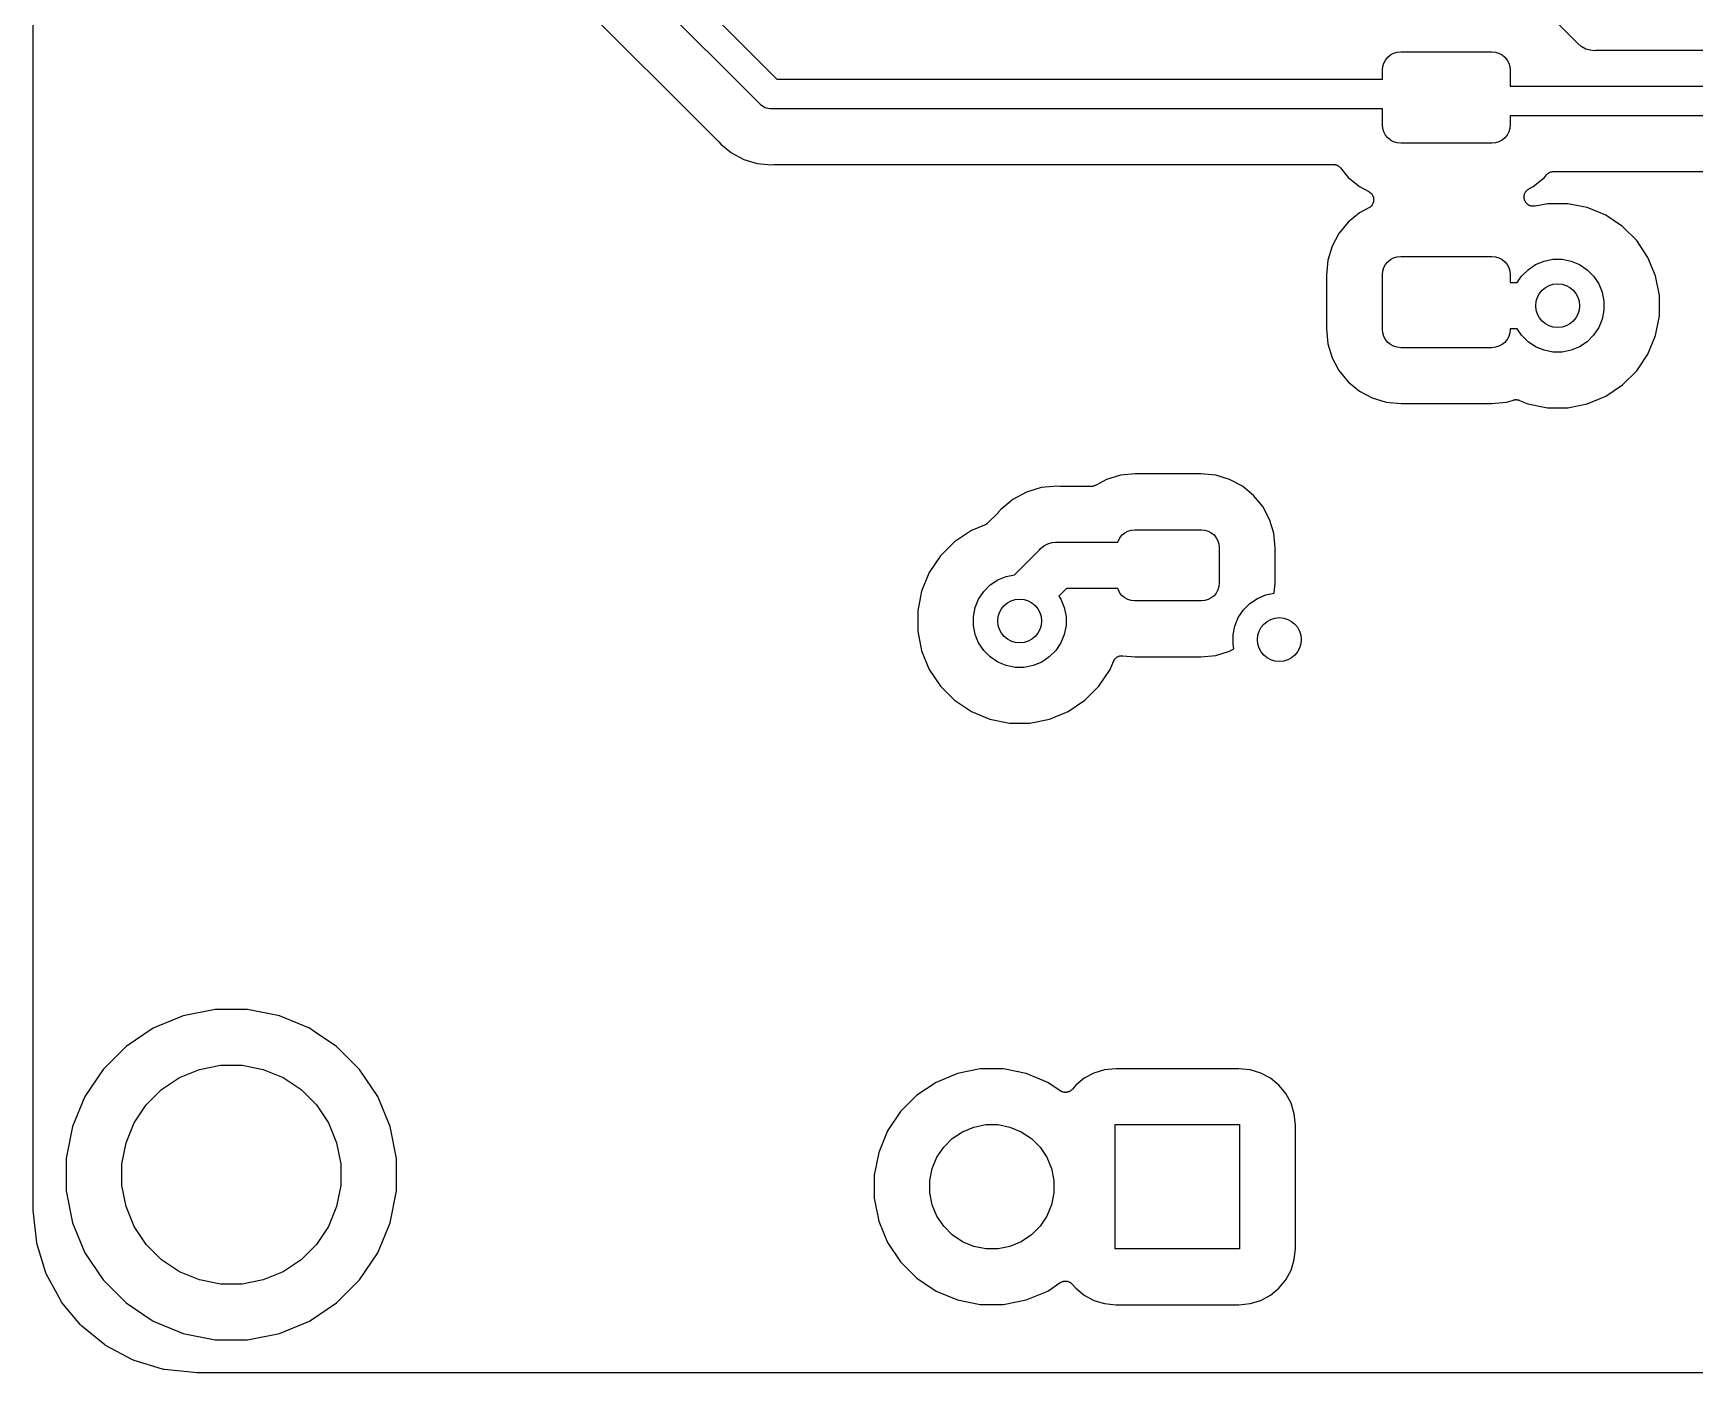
# Model space of a CAD drawing. Extents: x 122.4 to 185.8, y -118.8 to -64.3.
# Drawn here: x 122.38 to 145.13, y -118.75 to -100.41 of the extents above; entities that cross this region are included whole.
import ezdxf

# ---------------------------------------------------------------- set-up
doc = ezdxf.new("R2010")
doc.units = 0
doc.layers.add('BLACK', color=7, linetype='CONTINUOUS')

msp = doc.modelspace()

# ---------------------------------------------------------------- linework, layer by layer
at = {"layer": 'BLACK', "linetype": 'CONTINUOUS'}
for p, q in [((122.381, -116.512), (122.381, -74.3682)), ((143.528, -100.543), (134.661, -91.6755)), ((126.695, -95.1658), (132.566, -101.037)), ((132.331, -101.377), (126.355, -95.4007)), ((125.847, -95.9704), (131.762, -101.885)), ((143.538, -100.556), (143.528, -100.543)), ((143.58, -100.589), (143.538, -100.556)), ((140.876, -100.819), (140.899, -100.776)), ((140.899, -100.776), (140.93, -100.738)), ((140.93, -100.738), (140.968, -100.707)), ((140.968, -100.707), (141.011, -100.684)), ((141.011, -100.684), (141.058, -100.67)), ((141.058, -100.67), (141.107, -100.665)), ((141.107, -100.665), (142.357, -100.665)), ((142.357, -100.665), (142.406, -100.67)), ((142.406, -100.67), (142.453, -100.684)), ((142.453, -100.684), (142.496, -100.707)), ((142.496, -100.707), (142.534, -100.738)), ((142.534, -100.738), (142.565, -100.776)), ((142.565, -100.776), (142.588, -100.819)), ((143.587, -100.595), (143.58, -100.589)), ((143.642, -100.625), (143.587, -100.595)), ((143.702, -100.643), (143.642, -100.625)), ((143.764, -100.649), (143.702, -100.643)), ((143.78, -100.647), (143.764, -100.649)), ((149.368, -100.647), (143.78, -100.647)), ((140.857, -100.915), (140.862, -100.866)), ((140.857, -101.037), (140.857, -100.915)), ((140.862, -100.866), (140.876, -100.819)), ((142.588, -100.819), (142.602, -100.866)), ((142.602, -100.866), (142.607, -100.915)), ((142.607, -100.915), (142.607, -101.135)), ((132.566, -101.037), (140.857, -101.037)), ((142.607, -101.135), (150.104, -101.135)), ((132.338, -101.384), (132.331, -101.377)), ((132.369, -101.41), (132.338, -101.384)), ((132.404, -101.429), (132.369, -101.41)), ((132.442, -101.44), (132.404, -101.429)), ((132.472, -101.443), (132.442, -101.44)), ((132.482, -101.444), (132.472, -101.443)), ((132.472, -101.443), (132.472, -101.443)), ((132.492, -101.443), (132.482, -101.444)), ((140.857, -101.443), (132.492, -101.443)), ((140.857, -101.665), (140.857, -101.443)), ((140.862, -101.714), (140.857, -101.665)), ((142.607, -101.665), (142.602, -101.714)), ((149.911, -101.542), (142.607, -101.542)), ((142.607, -101.542), (142.607, -101.665)), ((131.762, -101.885), (131.763, -101.886)), ((131.763, -101.886), (131.766, -101.89)), ((131.766, -101.89), (131.77, -101.894)), ((131.77, -101.894), (131.796, -101.926)), ((131.796, -101.926), (131.943, -102.046)), ((140.876, -101.761), (140.862, -101.714)), ((140.899, -101.804), (140.876, -101.761)), ((140.93, -101.842), (140.899, -101.804)), ((140.968, -101.873), (140.93, -101.842)), ((141.011, -101.896), (140.968, -101.873)), ((141.058, -101.91), (141.011, -101.896)), ((141.107, -101.915), (141.058, -101.91)), ((142.357, -101.915), (141.107, -101.915)), ((142.406, -101.91), (142.357, -101.915)), ((142.453, -101.896), (142.406, -101.91)), ((142.496, -101.873), (142.453, -101.896)), ((142.534, -101.842), (142.496, -101.873)), ((142.565, -101.804), (142.534, -101.842)), ((142.588, -101.761), (142.565, -101.804)), ((142.602, -101.714), (142.588, -101.761)), ((131.943, -102.046), (132.111, -102.136)), ((132.111, -102.136), (132.293, -102.191)), ((132.293, -102.191), (132.441, -102.206)), ((132.441, -102.206), (132.441, -102.206)), ((132.441, -102.206), (132.482, -102.21)), ((132.482, -102.21), (132.523, -102.206)), ((132.523, -102.206), (132.525, -102.206)), ((132.525, -102.206), (132.53, -102.206)), ((132.53, -102.206), (132.536, -102.205)), ((132.536, -102.205), (140.183, -102.205)), ((140.183, -102.205), (140.184, -102.205)), ((140.184, -102.205), (140.19, -102.206)), ((140.19, -102.206), (140.196, -102.206)), ((140.196, -102.206), (140.202, -102.207)), ((140.202, -102.207), (140.209, -102.208)), ((140.209, -102.208), (140.214, -102.21)), ((140.214, -102.21), (140.22, -102.211)), ((140.22, -102.211), (140.226, -102.213)), ((140.226, -102.213), (140.233, -102.215)), ((140.233, -102.215), (140.238, -102.218)), ((140.238, -102.218), (140.243, -102.22)), ((140.243, -102.22), (140.248, -102.224)), ((140.248, -102.224), (140.254, -102.227)), ((140.254, -102.227), (140.259, -102.231)), ((140.259, -102.231), (140.263, -102.234)), ((140.263, -102.234), (140.268, -102.239)), ((140.268, -102.239), (140.273, -102.243)), ((140.273, -102.243), (140.277, -102.248)), ((140.277, -102.248), (140.281, -102.252)), ((140.281, -102.252), (140.389, -102.383)), ((140.389, -102.383), (140.543, -102.51)), ((142.921, -102.51), (143.075, -102.383)), ((143.075, -102.383), (143.102, -102.35)), ((143.102, -102.35), (143.104, -102.349)), ((143.104, -102.349), (143.108, -102.345)), ((143.108, -102.345), (143.111, -102.34)), ((143.111, -102.34), (143.116, -102.336)), ((143.116, -102.336), (143.121, -102.331)), ((143.121, -102.331), (143.126, -102.328)), ((143.126, -102.328), (143.13, -102.325)), ((143.13, -102.325), (143.136, -102.322)), ((143.136, -102.322), (143.142, -102.318)), ((143.142, -102.318), (143.147, -102.316)), ((143.147, -102.316), (143.152, -102.313)), ((143.152, -102.313), (143.159, -102.311)), ((143.159, -102.311), (143.165, -102.309)), ((143.165, -102.309), (143.171, -102.308)), ((143.171, -102.308), (143.176, -102.306)), ((143.176, -102.306), (143.183, -102.305)), ((143.183, -102.305), (143.19, -102.304)), ((143.19, -102.304), (143.195, -102.304)), ((143.195, -102.304), (143.201, -102.304)), ((143.201, -102.304), (149.022, -102.304)), ((140.543, -102.51), (140.671, -102.578)), ((140.671, -102.578), (140.672, -102.579)), ((140.672, -102.579), (140.672, -102.579)), ((140.672, -102.579), (140.672, -102.579)), ((140.672, -102.579), (140.672, -102.579)), ((140.672, -102.579), (140.682, -102.586)), ((140.682, -102.586), (140.692, -102.593)), ((140.692, -102.593), (140.693, -102.593)), ((140.693, -102.593), (140.693, -102.593)), ((140.693, -102.593), (140.701, -102.602)), ((140.701, -102.602), (140.71, -102.61)), ((140.71, -102.61), (140.71, -102.61)), ((140.71, -102.61), (140.71, -102.611)), ((140.71, -102.611), (140.717, -102.621)), ((142.801, -102.621), (142.802, -102.615)), ((142.802, -102.615), (142.805, -102.609)), ((142.805, -102.609), (142.807, -102.603)), ((142.807, -102.603), (142.809, -102.598)), ((142.809, -102.598), (142.812, -102.592)), ((142.812, -102.592), (142.815, -102.587)), ((142.815, -102.587), (142.818, -102.581)), ((142.818, -102.581), (142.822, -102.577)), ((142.822, -102.577), (142.826, -102.572)), ((142.826, -102.572), (142.83, -102.567)), ((142.83, -102.567), (142.834, -102.562)), ((142.834, -102.562), (142.839, -102.558)), ((142.839, -102.558), (142.843, -102.554)), ((142.843, -102.554), (142.848, -102.551)), ((142.848, -102.551), (142.853, -102.547)), ((142.853, -102.547), (142.859, -102.544)), ((142.859, -102.544), (142.864, -102.54)), ((142.864, -102.54), (142.921, -102.51)), ((140.671, -102.802), (140.543, -102.87)), ((140.681, -102.795), (140.671, -102.802)), ((140.691, -102.789), (140.681, -102.795)), ((140.7, -102.78), (140.691, -102.788)), ((140.691, -102.788), (140.691, -102.788)), ((140.691, -102.788), (140.691, -102.789)), ((140.709, -102.771), (140.7, -102.78)), ((140.716, -102.761), (140.709, -102.771)), ((140.709, -102.771), (140.709, -102.771)), ((140.709, -102.771), (140.709, -102.771)), ((140.723, -102.751), (140.716, -102.761)), ((140.717, -102.621), (140.723, -102.631)), ((140.723, -102.631), (140.723, -102.631)), ((140.723, -102.631), (140.724, -102.631)), ((140.728, -102.739), (140.723, -102.75)), ((140.723, -102.75), (140.723, -102.75)), ((140.723, -102.75), (140.723, -102.751)), ((140.724, -102.631), (140.728, -102.643)), ((140.728, -102.643), (140.733, -102.654)), ((140.732, -102.728), (140.728, -102.739)), ((140.735, -102.715), (140.732, -102.727)), ((140.732, -102.727), (140.732, -102.728)), ((140.732, -102.728), (140.732, -102.728)), ((140.733, -102.654), (140.733, -102.654)), ((140.733, -102.654), (140.733, -102.654)), ((140.733, -102.654), (140.735, -102.666)), ((140.735, -102.666), (140.737, -102.678)), ((140.737, -102.704), (140.735, -102.715)), ((140.737, -102.678), (140.737, -102.678)), ((140.737, -102.678), (140.737, -102.679)), ((140.737, -102.679), (140.737, -102.691)), ((140.737, -102.691), (140.737, -102.703)), ((140.737, -102.703), (140.737, -102.703)), ((140.737, -102.703), (140.737, -102.704)), ((142.797, -102.639), (142.799, -102.633)), ((142.797, -102.645), (142.797, -102.639)), ((142.797, -102.651), (142.797, -102.645)), ((142.797, -102.658), (142.797, -102.651)), ((142.797, -102.664), (142.797, -102.658)), ((142.798, -102.67), (142.797, -102.664)), ((142.799, -102.676), (142.798, -102.67)), ((142.799, -102.627), (142.801, -102.621)), ((142.799, -102.633), (142.799, -102.627)), ((142.801, -102.682), (142.799, -102.676)), ((142.802, -102.688), (142.801, -102.682)), ((142.804, -102.694), (142.802, -102.688)), ((142.806, -102.7), (142.804, -102.694)), ((142.809, -102.705), (142.806, -102.7)), ((142.811, -102.711), (142.809, -102.705)), ((142.815, -102.716), (142.811, -102.711)), ((142.817, -102.722), (142.815, -102.716)), ((142.821, -102.727), (142.817, -102.722)), ((142.825, -102.732), (142.821, -102.727)), ((142.829, -102.736), (142.825, -102.732)), ((142.833, -102.741), (142.829, -102.736)), ((142.838, -102.745), (142.833, -102.741)), ((142.842, -102.75), (142.838, -102.745)), ((142.847, -102.753), (142.842, -102.75)), ((142.852, -102.757), (142.847, -102.753)), ((142.858, -102.76), (142.852, -102.757)), ((142.863, -102.764), (142.858, -102.76)), ((142.868, -102.766), (142.863, -102.764)), ((142.874, -102.769), (142.868, -102.766)), ((142.88, -102.771), (142.874, -102.769)), ((142.886, -102.773), (142.88, -102.771)), ((142.892, -102.775), (142.886, -102.773)), ((142.897, -102.776), (142.892, -102.775)), ((142.904, -102.777), (142.897, -102.776)), ((142.91, -102.778), (142.904, -102.777)), ((142.916, -102.779), (142.91, -102.778)), ((142.922, -102.779), (142.916, -102.779)), ((142.928, -102.779), (142.922, -102.779)), ((142.935, -102.779), (142.928, -102.779)), ((142.941, -102.778), (142.935, -102.779)), ((142.947, -102.777), (142.941, -102.778)), ((142.948, -102.777), (142.947, -102.777)), ((143.118, -102.743), (142.948, -102.777)), ((143.394, -102.743), (143.118, -102.743)), ((143.663, -102.797), (143.394, -102.743)), ((143.918, -102.902), (143.663, -102.797)), ((140.389, -102.997), (140.262, -103.151)), ((140.543, -102.87), (140.389, -102.997)), ((144.147, -103.055), (143.918, -102.902)), ((144.341, -103.249), (144.147, -103.055)), ((140.262, -103.151), (140.169, -103.326)), ((144.494, -103.478), (144.341, -103.249)), ((140.111, -103.517), (140.091, -103.721)), ((140.169, -103.326), (140.111, -103.517)), ((140.93, -103.538), (140.968, -103.507)), ((140.968, -103.507), (141.011, -103.484)), ((141.011, -103.484), (141.058, -103.47)), ((141.058, -103.47), (141.107, -103.465)), ((141.107, -103.465), (142.357, -103.465)), ((142.357, -103.465), (142.406, -103.47)), ((142.406, -103.47), (142.453, -103.484)), ((142.453, -103.484), (142.496, -103.507)), ((142.496, -103.507), (142.534, -103.538)), ((143.071, -103.529), (143.193, -103.505)), ((143.193, -103.505), (143.319, -103.505)), ((143.319, -103.505), (143.441, -103.529)), ((144.599, -103.733), (144.494, -103.478)), ((140.091, -103.721), (140.091, -104.459)), ((140.857, -103.715), (140.862, -103.666)), ((140.857, -104.465), (140.857, -103.715)), ((140.862, -103.666), (140.876, -103.619)), ((140.876, -103.619), (140.899, -103.576)), ((140.899, -103.576), (140.93, -103.538)), ((142.534, -103.538), (142.565, -103.576)), ((142.565, -103.576), (142.588, -103.619)), ((142.588, -103.619), (142.602, -103.666)), ((142.602, -103.666), (142.607, -103.715)), ((142.607, -103.715), (142.607, -103.822)), ((142.704, -103.822), (142.763, -103.735)), ((142.763, -103.735), (142.851, -103.647)), ((142.851, -103.647), (142.955, -103.577)), ((142.955, -103.577), (143.071, -103.529)), ((143.441, -103.529), (143.557, -103.577)), ((143.557, -103.577), (143.661, -103.647)), ((143.661, -103.647), (143.749, -103.735)), ((143.749, -103.735), (143.819, -103.839)), ((144.653, -104.002), (144.599, -103.733)), ((142.607, -103.822), (142.704, -103.822)), ((143.819, -103.839), (143.867, -103.955)), ((143.867, -103.955), (143.891, -104.077)), ((143.891, -104.203), (143.867, -104.325)), ((143.891, -104.077), (143.891, -104.203)), ((144.653, -104.278), (144.653, -104.002)), ((143.867, -104.325), (143.819, -104.441)), ((144.599, -104.547), (144.653, -104.278)), ((140.091, -104.459), (140.111, -104.663)), ((140.111, -104.663), (140.169, -104.854)), ((140.862, -104.514), (140.857, -104.465)), ((140.876, -104.561), (140.862, -104.514)), ((140.899, -104.604), (140.876, -104.561)), ((140.93, -104.642), (140.899, -104.604)), ((140.968, -104.673), (140.93, -104.642)), ((142.534, -104.642), (142.496, -104.673)), ((142.565, -104.604), (142.534, -104.642)), ((142.588, -104.561), (142.565, -104.604)), ((142.602, -104.514), (142.588, -104.561)), ((142.607, -104.465), (142.602, -104.514)), ((142.704, -104.457), (142.607, -104.457)), ((142.607, -104.457), (142.607, -104.465)), ((142.763, -104.545), (142.704, -104.457)), ((142.851, -104.633), (142.763, -104.545)), ((142.955, -104.703), (142.851, -104.633)), ((143.661, -104.633), (143.557, -104.703)), ((143.749, -104.545), (143.661, -104.633)), ((143.819, -104.441), (143.749, -104.545)), ((144.494, -104.802), (144.599, -104.547)), ((140.169, -104.854), (140.262, -105.029)), ((141.011, -104.696), (140.968, -104.673)), ((141.058, -104.71), (141.011, -104.696)), ((141.107, -104.715), (141.058, -104.71)), ((142.357, -104.715), (141.107, -104.715)), ((142.406, -104.71), (142.357, -104.715)), ((142.453, -104.696), (142.406, -104.71)), ((142.496, -104.673), (142.453, -104.696)), ((143.071, -104.751), (142.955, -104.703)), ((143.193, -104.775), (143.071, -104.751)), ((143.319, -104.775), (143.193, -104.775)), ((143.441, -104.751), (143.319, -104.775)), ((143.557, -104.703), (143.441, -104.751)), ((144.341, -105.031), (144.494, -104.802)), ((140.262, -105.029), (140.389, -105.183)), ((144.147, -105.225), (144.341, -105.031)), ((140.389, -105.183), (140.543, -105.31)), ((140.543, -105.31), (140.718, -105.403)), ((143.918, -105.378), (144.147, -105.225)), ((140.718, -105.403), (140.909, -105.461)), ((140.909, -105.461), (141.113, -105.481)), ((141.113, -105.481), (142.351, -105.481)), ((142.351, -105.481), (142.555, -105.461)), ((142.555, -105.461), (142.65, -105.432)), ((142.65, -105.432), (142.652, -105.432)), ((142.652, -105.432), (142.657, -105.431)), ((142.657, -105.431), (142.663, -105.429)), ((142.663, -105.429), (142.669, -105.429)), ((142.669, -105.429), (142.676, -105.427)), ((142.676, -105.427), (142.682, -105.427)), ((142.682, -105.427), (142.687, -105.427)), ((142.687, -105.427), (142.694, -105.428)), ((142.694, -105.428), (142.701, -105.428)), ((142.701, -105.428), (142.706, -105.429)), ((142.706, -105.429), (142.712, -105.429)), ((142.712, -105.429), (142.719, -105.431)), ((142.719, -105.431), (142.725, -105.433)), ((142.725, -105.433), (142.73, -105.435)), ((142.73, -105.435), (142.736, -105.437)), ((142.736, -105.437), (142.849, -105.483)), ((142.849, -105.483), (143.118, -105.537)), ((143.118, -105.537), (143.394, -105.537)), ((143.394, -105.537), (143.663, -105.483)), ((143.663, -105.483), (143.918, -105.378)), ((137.269, -106.462), (137.079, -106.52)), ((137.472, -106.442), (137.269, -106.462)), ((138.372, -106.442), (137.472, -106.442)), ((138.575, -106.462), (138.372, -106.442)), ((138.765, -106.52), (138.575, -106.462)), ((135.983, -106.694), (135.795, -106.794)), ((136.186, -106.632), (135.983, -106.694)), ((136.351, -106.616), (136.186, -106.632)), ((136.398, -106.611), (136.351, -106.616)), ((136.351, -106.616), (136.351, -106.616)), ((136.445, -106.616), (136.398, -106.611)), ((136.45, -106.616), (136.445, -106.616)), ((136.455, -106.616), (136.45, -106.616)), ((136.457, -106.617), (136.455, -106.616)), ((136.866, -106.617), (136.457, -106.617)), ((136.872, -106.616), (136.866, -106.617)), ((136.877, -106.616), (136.872, -106.616)), ((136.884, -106.615), (136.877, -106.616)), ((136.891, -106.614), (136.884, -106.615)), ((136.896, -106.613), (136.891, -106.614)), ((136.902, -106.612), (136.896, -106.613)), ((136.908, -106.609), (136.902, -106.612)), ((136.915, -106.607), (136.908, -106.609)), ((136.92, -106.604), (136.915, -106.607)), ((136.925, -106.602), (136.92, -106.604)), ((136.926, -106.602), (136.925, -106.602)), ((137.079, -106.52), (136.926, -106.602)), ((138.939, -106.613), (138.765, -106.52)), ((139.092, -106.738), (138.939, -106.613)), ((135.631, -106.929), (135.601, -106.965)), ((135.795, -106.794), (135.631, -106.929)), ((139.218, -106.891), (139.092, -106.738)), ((139.311, -107.066), (139.218, -106.891)), ((135.408, -107.145), (135.228, -107.22)), ((135.419, -107.14), (135.408, -107.145)), ((135.429, -107.135), (135.419, -107.14)), ((135.43, -107.134), (135.429, -107.134)), ((135.429, -107.134), (135.429, -107.135)), ((135.439, -107.126), (135.43, -107.134)), ((135.448, -107.119), (135.439, -107.126)), ((135.449, -107.118), (135.448, -107.119)), ((135.593, -106.975), (135.449, -107.118)), ((135.449, -107.118), (135.449, -107.118)), ((135.449, -107.118), (135.449, -107.118)), ((135.449, -107.118), (135.449, -107.118)), ((135.596, -106.97), (135.593, -106.975)), ((135.6, -106.967), (135.596, -106.97)), ((135.601, -106.965), (135.6, -106.967)), ((139.368, -107.255), (139.311, -107.066)), ((134.999, -107.373), (134.805, -107.567)), ((135.228, -107.22), (134.999, -107.373)), ((136.276, -107.401), (136.336, -107.383)), ((136.336, -107.383), (136.382, -107.378)), ((136.382, -107.378), (136.398, -107.377)), ((136.382, -107.378), (136.382, -107.378)), ((136.398, -107.377), (136.414, -107.378)), ((136.414, -107.378), (137.235, -107.378)), ((137.235, -107.378), (137.241, -107.359)), ((137.241, -107.359), (137.263, -107.317)), ((137.263, -107.317), (137.293, -107.28)), ((137.293, -107.28), (137.33, -107.25)), ((137.33, -107.25), (137.372, -107.227)), ((137.372, -107.227), (137.418, -107.213)), ((137.418, -107.213), (137.466, -107.209)), ((137.466, -107.209), (138.378, -107.209)), ((138.378, -107.209), (138.426, -107.213)), ((138.426, -107.213), (138.472, -107.227)), ((138.472, -107.227), (138.514, -107.25)), ((138.514, -107.25), (138.551, -107.28)), ((138.551, -107.28), (138.581, -107.317)), ((138.581, -107.317), (138.603, -107.359)), ((138.603, -107.359), (138.617, -107.405)), ((139.388, -107.458), (139.368, -107.255)), ((134.805, -107.567), (134.652, -107.796)), ((135.821, -107.824), (136.162, -107.483)), ((136.162, -107.483), (136.172, -107.47)), ((136.172, -107.47), (136.221, -107.431)), ((136.221, -107.431), (136.276, -107.401)), ((138.617, -107.405), (138.622, -107.452)), ((138.622, -107.452), (138.622, -107.94)), ((139.388, -107.934), (139.388, -107.458)), ((134.652, -107.796), (134.547, -108.051)), ((135.589, -107.895), (135.705, -107.847)), ((135.705, -107.847), (135.821, -107.824)), ((134.547, -108.051), (134.493, -108.32)), ((135.327, -108.157), (135.397, -108.053)), ((135.397, -108.053), (135.485, -107.965)), ((135.485, -107.965), (135.589, -107.895)), ((136.53, -108.013), (136.426, -108.117)), ((137.235, -108.013), (136.53, -108.013)), ((137.241, -108.033), (137.235, -108.013)), ((137.263, -108.075), (137.241, -108.033)), ((137.293, -108.112), (137.263, -108.075)), ((138.581, -108.075), (138.551, -108.112)), ((138.603, -108.033), (138.581, -108.075)), ((138.617, -107.987), (138.603, -108.033)), ((138.622, -107.94), (138.617, -107.987)), ((139.261, -108.101), (139.374, -108.079)), ((139.374, -108.079), (139.388, -107.934)), ((135.255, -108.395), (135.279, -108.273)), ((135.279, -108.273), (135.327, -108.157)), ((136.426, -108.117), (136.453, -108.157)), ((136.453, -108.157), (136.501, -108.273)), ((136.501, -108.273), (136.525, -108.395)), ((137.33, -108.142), (137.293, -108.112)), ((137.372, -108.165), (137.33, -108.142)), ((137.418, -108.179), (137.372, -108.165)), ((137.466, -108.183), (137.418, -108.179)), ((138.378, -108.183), (137.466, -108.183)), ((138.426, -108.179), (138.378, -108.183)), ((138.472, -108.165), (138.426, -108.179)), ((138.514, -108.142), (138.472, -108.165)), ((138.551, -108.112), (138.514, -108.142)), ((138.953, -108.307), (139.041, -108.219)), ((139.041, -108.219), (139.145, -108.149)), ((139.145, -108.149), (139.261, -108.101)), ((134.493, -108.32), (134.493, -108.596)), ((135.255, -108.521), (135.255, -108.395)), ((135.279, -108.643), (135.255, -108.521)), ((136.525, -108.521), (136.501, -108.643)), ((136.525, -108.395), (136.525, -108.521)), ((138.811, -108.649), (138.835, -108.527)), ((138.835, -108.527), (138.883, -108.411)), ((138.883, -108.411), (138.953, -108.307)), ((134.493, -108.596), (134.547, -108.865)), ((135.327, -108.759), (135.279, -108.643)), ((135.397, -108.863), (135.327, -108.759)), ((136.453, -108.759), (136.383, -108.863)), ((136.501, -108.643), (136.453, -108.759)), ((138.811, -108.775), (138.811, -108.649)), ((134.547, -108.865), (134.652, -109.12)), ((135.485, -108.951), (135.397, -108.863)), ((135.589, -109.021), (135.485, -108.951)), ((136.295, -108.951), (136.191, -109.021)), ((136.383, -108.863), (136.295, -108.951)), ((137.182, -108.994), (137.186, -108.988)), ((137.186, -108.988), (137.189, -108.983)), ((137.189, -108.983), (137.193, -108.979)), ((137.193, -108.979), (137.197, -108.974)), ((137.197, -108.974), (137.202, -108.969)), ((137.202, -108.969), (137.206, -108.965)), ((137.206, -108.965), (137.21, -108.961)), ((137.21, -108.961), (137.216, -108.957)), ((137.216, -108.957), (137.221, -108.953)), ((137.221, -108.953), (137.226, -108.951)), ((137.226, -108.951), (137.231, -108.947)), ((137.231, -108.947), (137.237, -108.945)), ((137.237, -108.945), (137.243, -108.942)), ((137.243, -108.942), (137.248, -108.94)), ((137.248, -108.94), (137.254, -108.938)), ((137.254, -108.938), (137.26, -108.937)), ((137.26, -108.937), (137.267, -108.935)), ((137.267, -108.935), (137.272, -108.934)), ((137.272, -108.934), (137.278, -108.933)), ((137.278, -108.933), (137.285, -108.933)), ((137.285, -108.933), (137.292, -108.933)), ((137.292, -108.933), (137.297, -108.933)), ((137.297, -108.933), (137.303, -108.933)), ((137.303, -108.933), (137.472, -108.95)), ((137.472, -108.95), (138.372, -108.95)), ((138.372, -108.95), (138.575, -108.93)), ((138.575, -108.93), (138.765, -108.872)), ((138.765, -108.872), (138.824, -108.841)), ((138.824, -108.841), (138.811, -108.775)), ((134.652, -109.12), (134.805, -109.349)), ((135.705, -109.069), (135.589, -109.021)), ((135.827, -109.093), (135.705, -109.069)), ((135.953, -109.093), (135.827, -109.093)), ((136.075, -109.069), (135.953, -109.093)), ((136.191, -109.021), (136.075, -109.069)), ((136.975, -109.349), (137.128, -109.12)), ((137.128, -109.12), (137.173, -109.011)), ((137.173, -109.011), (137.174, -109.009)), ((137.174, -109.009), (137.177, -109.004)), ((137.177, -109.004), (137.179, -108.999)), ((137.179, -108.999), (137.182, -108.994)), ((134.805, -109.349), (134.999, -109.543)), ((136.781, -109.543), (136.975, -109.349)), ((134.999, -109.543), (135.228, -109.696)), ((136.552, -109.696), (136.781, -109.543)), ((135.228, -109.696), (135.483, -109.801)), ((135.483, -109.801), (135.752, -109.855)), ((135.752, -109.855), (136.028, -109.855)), ((136.028, -109.855), (136.297, -109.801)), ((136.297, -109.801), (136.552, -109.696)), ((124.434, -113.865), (124.023, -114.035)), ((124.871, -113.778), (124.434, -113.865)), ((125.317, -113.778), (124.871, -113.778)), ((125.754, -113.865), (125.317, -113.778)), ((126.165, -114.035), (125.754, -113.865)), ((124.023, -114.035), (123.652, -114.283)), ((126.244, -114.088), (126.165, -114.035)), ((126.536, -114.283), (126.244, -114.088)), ((123.652, -114.283), (123.337, -114.598)), ((126.851, -114.598), (126.536, -114.283)), ((123.337, -114.598), (123.089, -114.969)), ((124.383, -114.711), (124.656, -114.598)), ((124.656, -114.598), (124.946, -114.54)), ((124.946, -114.54), (125.242, -114.54)), ((125.242, -114.54), (125.532, -114.598)), ((125.532, -114.598), (125.805, -114.711)), ((127.099, -114.969), (126.851, -114.598)), ((135.039, -114.655), (134.745, -114.776)), ((135.35, -114.593), (135.039, -114.655)), ((135.668, -114.593), (135.35, -114.593)), ((135.979, -114.655), (135.668, -114.593)), ((136.273, -114.776), (135.979, -114.655)), ((136.906, -114.648), (136.774, -114.718)), ((137.05, -114.604), (136.906, -114.648)), ((137.205, -114.589), (137.05, -114.604)), ((138.893, -114.589), (137.205, -114.589)), ((139.048, -114.604), (138.893, -114.589)), ((139.192, -114.648), (139.048, -114.604)), ((139.324, -114.718), (139.192, -114.648)), ((123.929, -115.084), (124.138, -114.875)), ((124.138, -114.875), (124.383, -114.711)), ((125.805, -114.711), (126.05, -114.875)), ((126.05, -114.875), (126.259, -115.084)), ((134.745, -114.776), (134.481, -114.953)), ((136.445, -114.892), (136.273, -114.776)), ((136.45, -114.895), (136.445, -114.892)), ((136.455, -114.898), (136.45, -114.895)), ((136.461, -114.9), (136.455, -114.898)), ((136.467, -114.903), (136.461, -114.9)), ((136.473, -114.905), (136.467, -114.903)), ((136.478, -114.907), (136.473, -114.905)), ((136.564, -114.904), (136.557, -114.906)), ((136.569, -114.901), (136.564, -114.904)), ((136.574, -114.899), (136.569, -114.901)), ((136.58, -114.895), (136.574, -114.899)), ((136.586, -114.892), (136.58, -114.895)), ((136.59, -114.889), (136.586, -114.892)), ((136.595, -114.885), (136.59, -114.889)), ((136.6, -114.881), (136.595, -114.885)), ((136.605, -114.877), (136.6, -114.881)), ((136.609, -114.872), (136.605, -114.877)), ((136.613, -114.868), (136.609, -114.872)), ((136.614, -114.867), (136.613, -114.868)), ((136.658, -114.814), (136.614, -114.867)), ((136.774, -114.718), (136.658, -114.814)), ((139.44, -114.814), (139.324, -114.718)), ((139.536, -114.93), (139.44, -114.814)), ((123.089, -114.969), (122.919, -115.38)), ((123.765, -115.329), (123.929, -115.084)), ((126.259, -115.084), (126.423, -115.329)), ((127.269, -115.38), (127.099, -114.969)), ((134.481, -114.953), (134.257, -115.177)), ((136.484, -114.909), (136.478, -114.907)), ((136.491, -114.911), (136.484, -114.909)), ((136.496, -114.911), (136.491, -114.911)), ((136.502, -114.912), (136.496, -114.911)), ((136.509, -114.913), (136.502, -114.912)), ((136.515, -114.913), (136.509, -114.913)), ((136.521, -114.913), (136.515, -114.913)), ((136.527, -114.913), (136.521, -114.913)), ((136.533, -114.911), (136.527, -114.913)), ((136.54, -114.911), (136.533, -114.911)), ((136.546, -114.909), (136.54, -114.911)), ((136.551, -114.908), (136.546, -114.909)), ((136.557, -114.906), (136.551, -114.908)), ((139.606, -115.062), (139.536, -114.93)), ((139.65, -115.206), (139.606, -115.062)), ((123.652, -115.602), (123.765, -115.329)), ((126.423, -115.329), (126.536, -115.602)), ((134.257, -115.177), (134.08, -115.441)), ((135.261, -115.388), (135.425, -115.355)), ((135.425, -115.355), (135.593, -115.355)), ((135.593, -115.355), (135.757, -115.388)), ((137.199, -117.055), (137.199, -115.355)), ((137.199, -115.355), (138.899, -115.355)), ((138.899, -115.355), (138.899, -117.055)), ((139.665, -115.361), (139.65, -115.206)), ((122.919, -115.38), (122.832, -115.817)), ((127.356, -115.817), (127.269, -115.38)), ((134.08, -115.441), (133.959, -115.735)), ((134.849, -115.663), (134.967, -115.545)), ((134.967, -115.545), (135.106, -115.452)), ((135.106, -115.452), (135.261, -115.388)), ((135.757, -115.388), (135.912, -115.452)), ((135.912, -115.452), (136.051, -115.545)), ((136.051, -115.545), (136.169, -115.663)), ((139.665, -117.049), (139.665, -115.361)), ((123.594, -115.892), (123.652, -115.602)), ((126.536, -115.602), (126.594, -115.892)), ((133.959, -115.735), (133.897, -116.046)), ((134.692, -115.957), (134.756, -115.802)), ((134.756, -115.802), (134.849, -115.663)), ((136.169, -115.663), (136.262, -115.802)), ((136.262, -115.802), (136.326, -115.957)), ((122.832, -115.817), (122.832, -116.263)), ((123.594, -116.188), (123.594, -115.892)), ((126.594, -115.892), (126.594, -116.188)), ((127.356, -116.263), (127.356, -115.817)), ((134.659, -116.121), (134.692, -115.957)), ((136.326, -115.957), (136.359, -116.121)), ((122.832, -116.263), (122.919, -116.7)), ((123.652, -116.478), (123.594, -116.188)), ((126.594, -116.188), (126.536, -116.478)), ((127.269, -116.7), (127.356, -116.263)), ((133.897, -116.046), (133.897, -116.364)), ((134.659, -116.289), (134.659, -116.121)), ((136.359, -116.121), (136.359, -116.289)), ((123.765, -116.751), (123.652, -116.478)), ((126.536, -116.478), (126.423, -116.751)), ((133.897, -116.364), (133.959, -116.675)), ((134.692, -116.453), (134.659, -116.289)), ((134.756, -116.608), (134.692, -116.453)), ((136.326, -116.453), (136.262, -116.608)), ((136.359, -116.289), (136.326, -116.453)), ((122.382, -116.518), (122.381, -116.512)), ((122.382, -116.524), (122.382, -116.518)), ((122.382, -116.526), (122.382, -116.524)), ((122.429, -116.972), (122.382, -116.526)), ((122.919, -116.7), (123.089, -117.111)), ((127.099, -117.111), (127.269, -116.7)), ((133.959, -116.675), (134.08, -116.969)), ((134.849, -116.747), (134.756, -116.608)), ((136.262, -116.608), (136.169, -116.747)), ((123.929, -116.996), (123.765, -116.751)), ((126.423, -116.751), (126.259, -116.996)), ((134.967, -116.865), (134.849, -116.747)), ((135.106, -116.958), (134.967, -116.865)), ((136.051, -116.865), (135.912, -116.958)), ((136.169, -116.747), (136.051, -116.865)), ((122.431, -116.983), (122.429, -116.972)), ((122.433, -116.994), (122.431, -116.983)), ((122.434, -116.996), (122.433, -116.994)), ((122.554, -117.384), (122.434, -116.996)), ((123.089, -117.111), (123.337, -117.482)), ((124.138, -117.205), (123.929, -116.996)), ((126.259, -116.996), (126.05, -117.205)), ((126.851, -117.482), (127.099, -117.111)), ((134.08, -116.969), (134.257, -117.233)), ((135.261, -117.022), (135.106, -116.958)), ((135.425, -117.055), (135.261, -117.022)), ((135.593, -117.055), (135.425, -117.055)), ((135.757, -117.022), (135.593, -117.055)), ((135.912, -116.958), (135.757, -117.022)), ((138.899, -117.055), (137.199, -117.055)), ((139.65, -117.204), (139.665, -117.049)), ((122.558, -117.395), (122.554, -117.384)), ((122.562, -117.405), (122.558, -117.395)), ((122.563, -117.407), (122.562, -117.405)), ((122.757, -117.764), (122.563, -117.407)), ((122.563, -117.407), (122.563, -117.407)), ((122.563, -117.407), (122.563, -117.407)), ((124.383, -117.369), (124.138, -117.205)), ((124.656, -117.482), (124.383, -117.369)), ((125.805, -117.369), (125.532, -117.482)), ((126.05, -117.205), (125.805, -117.369)), ((134.257, -117.233), (134.481, -117.457)), ((139.536, -117.48), (139.606, -117.348)), ((139.606, -117.348), (139.65, -117.204)), ((123.337, -117.482), (123.652, -117.797)), ((124.946, -117.54), (124.656, -117.482)), ((125.242, -117.54), (124.946, -117.54)), ((125.532, -117.482), (125.242, -117.54)), ((126.536, -117.797), (126.851, -117.482)), ((134.481, -117.457), (134.745, -117.634)), ((134.745, -117.634), (135.039, -117.755)), ((135.979, -117.755), (136.273, -117.634)), ((136.273, -117.634), (136.445, -117.518)), ((136.445, -117.518), (136.447, -117.517)), ((136.447, -117.517), (136.452, -117.515)), ((136.452, -117.515), (136.457, -117.511)), ((136.457, -117.511), (136.463, -117.509)), ((136.463, -117.509), (136.469, -117.506)), ((136.469, -117.506), (136.474, -117.504)), ((136.474, -117.504), (136.48, -117.502)), ((136.48, -117.502), (136.486, -117.501)), ((136.486, -117.501), (136.492, -117.499)), ((136.492, -117.499), (136.498, -117.498)), ((136.498, -117.498), (136.504, -117.497)), ((136.504, -117.497), (136.511, -117.497)), ((136.511, -117.497), (136.517, -117.497)), ((136.517, -117.497), (136.523, -117.497)), ((136.523, -117.497), (136.529, -117.497)), ((136.529, -117.497), (136.535, -117.499)), ((136.535, -117.499), (136.542, -117.499)), ((136.542, -117.499), (136.547, -117.501)), ((136.547, -117.501), (136.553, -117.502)), ((136.553, -117.502), (136.559, -117.505)), ((136.559, -117.505), (136.565, -117.507)), ((136.565, -117.507), (136.571, -117.51)), ((136.571, -117.51), (136.576, -117.512)), ((136.576, -117.512), (136.581, -117.516)), ((136.581, -117.516), (136.587, -117.519)), ((136.587, -117.519), (136.592, -117.522)), ((136.592, -117.522), (136.596, -117.526)), ((136.596, -117.526), (136.601, -117.53)), ((136.601, -117.53), (136.606, -117.535)), ((136.606, -117.535), (136.61, -117.539)), ((136.61, -117.539), (136.614, -117.543)), ((136.614, -117.543), (136.658, -117.596)), ((136.658, -117.596), (136.774, -117.692)), ((139.324, -117.692), (139.44, -117.596)), ((139.44, -117.596), (139.536, -117.48)), ((122.763, -117.774), (122.757, -117.764)), ((122.769, -117.784), (122.763, -117.774)), ((122.77, -117.785), (122.769, -117.784)), ((123.029, -118.098), (122.77, -117.785)), ((123.652, -117.797), (124.023, -118.045)), ((126.165, -118.045), (126.536, -117.797)), ((135.039, -117.755), (135.35, -117.817)), ((135.35, -117.817), (135.668, -117.817)), ((135.668, -117.817), (135.979, -117.755)), ((136.774, -117.692), (136.906, -117.762)), ((136.906, -117.762), (137.05, -117.806)), ((137.05, -117.806), (137.205, -117.821)), ((137.205, -117.821), (138.893, -117.821)), ((138.893, -117.821), (139.048, -117.806)), ((139.048, -117.806), (139.192, -117.762)), ((139.192, -117.762), (139.324, -117.692)), ((124.023, -118.045), (124.434, -118.215)), ((125.754, -118.215), (126.165, -118.045)), ((123.038, -118.106), (123.029, -118.098)), ((123.046, -118.114), (123.038, -118.106)), ((123.047, -118.115), (123.046, -118.114)), ((123.362, -118.372), (123.047, -118.115)), ((124.434, -118.215), (124.871, -118.302)), ((124.871, -118.302), (125.317, -118.302)), ((125.317, -118.302), (125.754, -118.215)), ((123.371, -118.379), (123.362, -118.372)), ((123.381, -118.385), (123.371, -118.379)), ((123.382, -118.386), (123.381, -118.385)), ((123.741, -118.577), (123.382, -118.386)), ((123.752, -118.581), (123.741, -118.577)), ((123.762, -118.586), (123.752, -118.581)), ((123.764, -118.586), (123.762, -118.586)), ((124.153, -118.704), (123.764, -118.586)), ((124.164, -118.706), (124.153, -118.704)), ((124.176, -118.708), (124.164, -118.706)), ((124.177, -118.708), (124.176, -118.708)), ((124.626, -118.752), (124.177, -118.708)), ((124.632, -118.752), (124.626, -118.752)), ((124.637, -118.753), (124.632, -118.752)), ((124.639, -118.753), (124.637, -118.753)), ((183.566, -118.753), (124.639, -118.753))]:
    msp.add_line(p, q, dxfattribs=at)
at = {"layer": 'BLACK'}
for centre in [(143.256, -104.14), (135.89, -108.458), (139.446, -108.712)]:
    msp.add_circle(centre, 0.3, dxfattribs=at)

doc.saveas('drawing.dxf')
